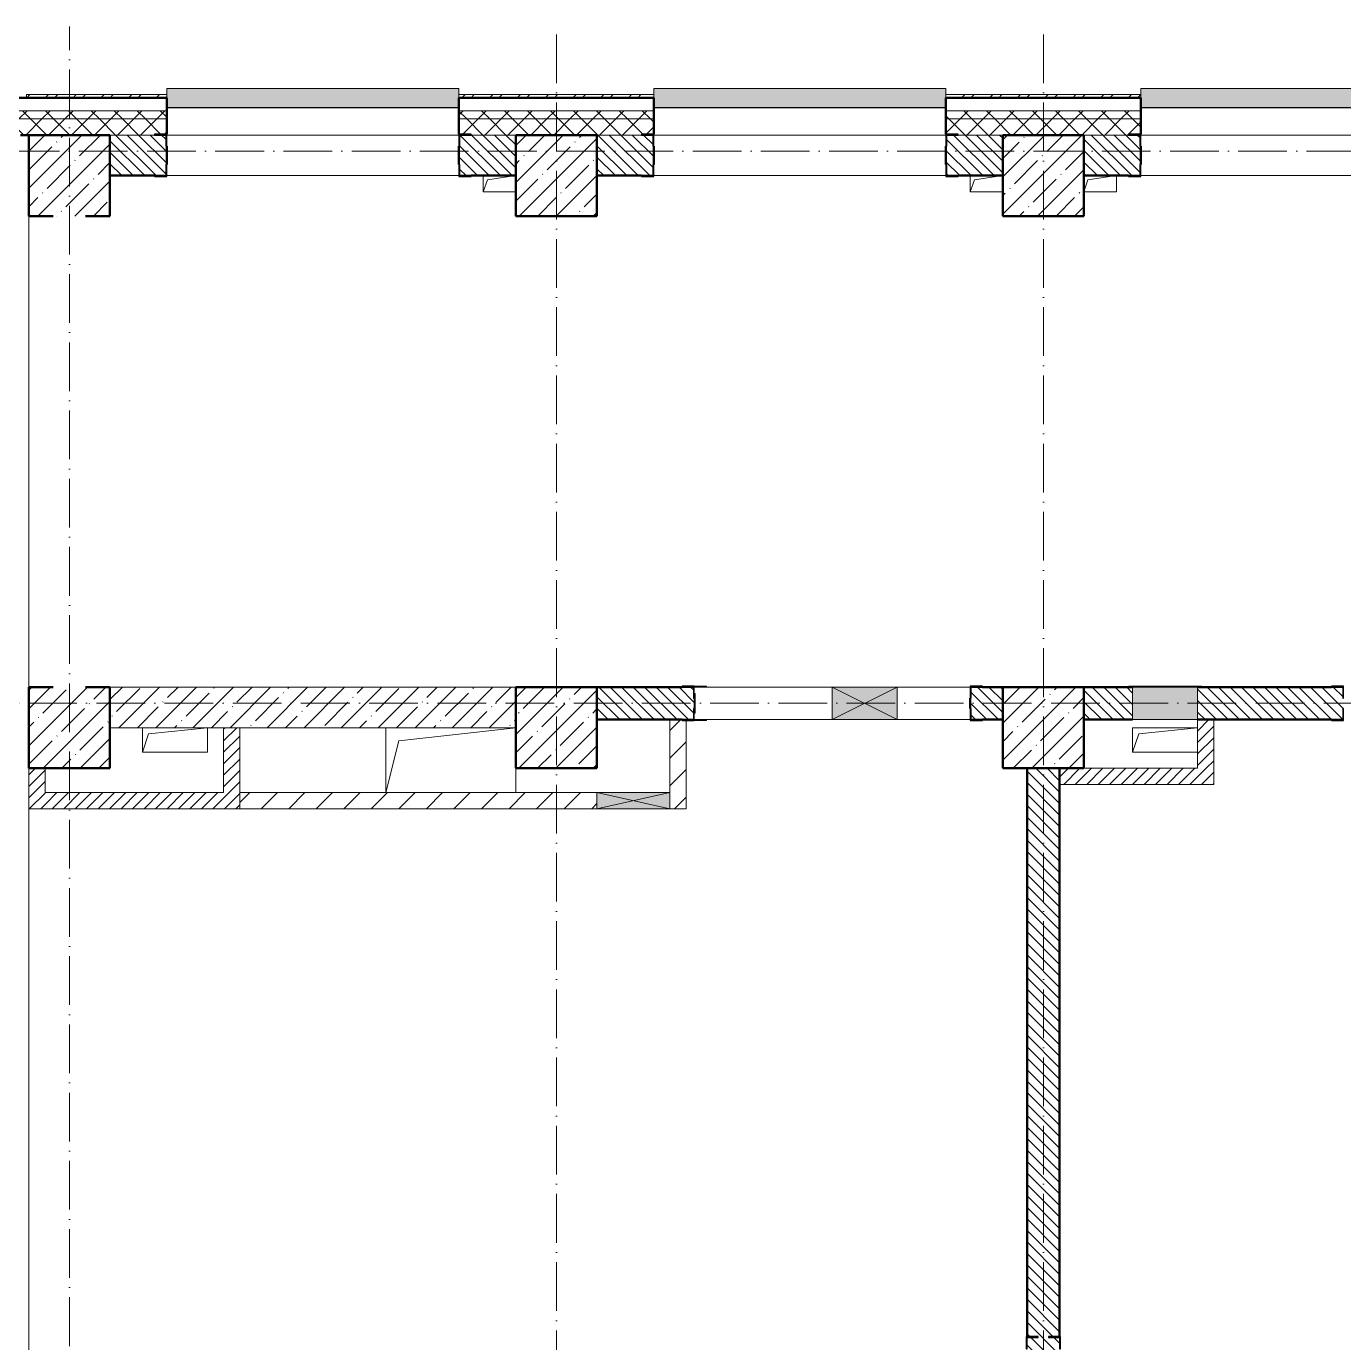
# Model space of a CAD drawing. Header units: millimetres. Extents: x -213536 to 1564669, y -45299 to 942238.
# Drawn here: x 22743 to 30858, y 461059 to 469166 of the extents above; entities that cross this region are included whole.
import ezdxf

# ---------------------------------------------------------------- set-up
doc = ezdxf.new("R2010")
doc.units = ezdxf.units.MM
doc.linetypes.add('50_200_ШТРИХ_1Т_ш5_п1_п1_', pattern=[700, 500, -100, 0, -100])
for name, color, linetype, lineweight in [('3.1) ЖБ окна 1.2 м', 102, 'Continuous', 30), ('A-DETL-GENF-OTLN', 7, 'Continuous', 9), ('A-FLOR-____-OTLN', 7, 'Continuous', 9), ('A-GENM-____-MCUT', 7, 'Continuous', 25), ('A-GENM-____-OTLN', 7, 'Continuous', 9), ('A-GENM-____-OTLN-1', 7, 'Continuous', 25), ('A-GLAZ-____-OTLN', 7, 'Continuous', 9), ('A-WALL-____-MCUT-1', 7, 'Continuous', 9), ('A-WALL-____-MCUT-2', 7, 'Continuous', 50), ('A-WALL-____-MCUT-3', 7, 'Continuous', 9), ('A-WALL-____-OTLN', 7, 'Continuous', 9), ('A-WALL-____-PATT-1', 7, 'Continuous', 9), ('A-WALL-FNSH-MCUT-1', 7, 'Continuous', 9), ('I-WALL-____-OTLN', 7, 'Continuous', 9), ('S-COLS-____-MCUT', 7, 'Continuous', 50), ('S-COLS-____-OTLN', 7, 'Continuous', 9), ('S-GRID-____-OTLN-1', 7, '50_200_ШТРИХ_1Т_ш5_п1_п1_', 9)]:
    doc.layers.add(name, color=color, linetype=linetype, lineweight=lineweight)
doc.layers.add('A-GLAZ-____-OTLN-1', color=7, linetype='Continuous', lineweight=9, true_color=0xc0c0c0)
pattern_1 = [(135, (-15591.663, 459015.94), (-35.35534, -35.35534), [])]
pattern_2 = [(45, (-15591.66, 459015.94), (-70.71068, 70.71068), []), (135, (-15591.66, 459015.94), (-70.71068, -70.71068), [])]
pattern_3 = [(45, (-15591.66, 459015.94), (-114.04925, 114.04925), []), (45, (-15477.61, 459015.94), (-114.04925, 114.04925), [201.612, -40.322, 3.353, -36.97])]
pattern_4 = [(45, (-15591.663, 459015.94), (-35.35534, 35.35534), [])]
pattern_5 = [(45, (-15591.66, 459015.94), (-84.8528, 84.8528), [])]

# ---------------------------------------------------------------- blocks, each defined once
blk = doc.blocks.new('BSC_Колонна _Прямоугольная - 500х500-V88-АР1_План отверстий 2 этажа в осях 1-64_А-ГГ')
at = {"layer": 'S-COLS-____-OTLN'}
h = blk.add_hatch(dxfattribs=at)
h.set_pattern_fill('FP_117', color=256, style=0, pattern_type=2)
h.set_pattern_definition([(45, (-38600, -5831.04), (-114.04925, 114.04925), []), (45, (-38485.95, -5831.04), (-114.04925, 114.04925), [201.613, -40.323, 3.353, -36.97])])
h.paths.add_polyline_path([(-250, -250), (250, -250), (250, 250), (-250, 250)], flags=0)
at = {"layer": 'S-COLS-____-MCUT'}
for p, q in [((-100, 250), (-250, 250)), ((-250, 250), (-250, -250)), ((250, 250), (100, 250)), ((250, -250), (250, 250)), ((-250, -250), (250, -250))]:
    blk.add_line(p, q, dxfattribs=at)
blk = doc.blocks.new('BSC_Колонна _Прямоугольная - 500х500-V90-АР1_План отверстий 2 этажа в осях 1-64_А-ГГ')
at = {"layer": 'S-COLS-____-OTLN'}
h = blk.add_hatch(dxfattribs=at)
h.set_pattern_fill('FP_119', color=256, style=0, pattern_type=2)
h.set_pattern_definition([(45, (-44600, -5831.04), (-114.04925, 114.04925), []), (45, (-44485.95, -5831.04), (-114.04925, 114.04925), [201.613, -40.323, 3.353, -36.97])])
h.paths.add_polyline_path([(-250, -250), (250, -250), (250, 250), (-250, 250)], flags=0)
at = {"layer": 'S-COLS-____-MCUT'}
for p, q in [((250, 250), (-250, 250)), ((-250, 250), (-250, -250)), ((250, -250), (250, 250)), ((-250, -250), (250, -250))]:
    blk.add_line(p, q, dxfattribs=at)
blk = doc.blocks.new('BSC_Колонна _Прямоугольная - 500х500-V132-АР1_План отверстий 2 этажа в осях 1-64_А-ГГ')
at = {"layer": 'S-COLS-____-OTLN'}
h = blk.add_hatch(dxfattribs=at)
h.set_pattern_fill('FP_162', color=256, style=0, pattern_type=2)
h.set_pattern_definition([(45, (-41600, -5831.04), (-114.04925, 114.04925), []), (45, (-41485.95, -5831.04), (-114.04925, 114.04925), [201.613, -40.323, 3.353, -36.97])])
h.paths.add_polyline_path([(-250, -250), (250, -250), (250, 250), (-250, 250)], flags=0)
at = {"layer": 'S-COLS-____-MCUT'}
for p, q in [((250, 250), (-250, 250)), ((-250, 250), (-250, -250)), ((250, -250), (250, 250)), ((-250, -250), (250, -250))]:
    blk.add_line(p, q, dxfattribs=at)
blk = doc.blocks.new('Фахверк_СКБ_Уголок - 250_2700-27497298-АР1_План отверстий 2 этажа в осях 1-64_А-ГГ')
at = {"layer": 'A-GENM-____-MCUT'}
for p, q in [((200, 181), (125, 181)), ((125, 181), (125, 106)), ((131, 106), (131, 175)), ((131, 175), (200, 175)), ((200, 175), (200, 181)), ((125, 106), (131, 106)), ((131, -6), (125, -6)), ((125, -6), (125, -81)), ((125, -81), (200, -81)), ((131, -75), (131, -6)), ((200, -75), (131, -75)), ((200, -81), (200, -75))]:
    blk.add_line(p, q, dxfattribs=at)
blk = doc.blocks.new('154_Стойка_СКБ_Уголок - СМ-2180_200-28268025-АР1_План отверстий 2 этажа в осях 1-64_А-ГГ')
at = {"layer": 'A-GENM-____-MCUT'}
for p, q in [((125, 156), (125, 81)), ((200, 156), (125, 156)), ((131, 81), (131, 150)), ((131, 150), (200, 150)), ((200, 150), (200, 156)), ((125, 81), (131, 81)), ((131, 19), (125, 19)), ((125, 19), (125, -56)), ((131, -50), (131, 19)), ((125, -56), (200, -56)), ((200, -50), (131, -50)), ((200, -56), (200, -50))]:
    blk.add_line(p, q, dxfattribs=at)
blk = doc.blocks.new('Фахверк_СКБ_Уголок - 200_3960-28268576-АР1_План отверстий 2 этажа в осях 1-64_А-ГГ')
at = {"layer": 'A-GENM-____-MCUT'}
for p, q in [((200, 156), (125, 156)), ((125, 156), (125, 81)), ((131, 81), (131, 150)), ((131, 150), (200, 150)), ((200, 150), (200, 156)), ((125, 81), (131, 81)), ((131, 19), (125, 19)), ((125, 19), (125, -56)), ((131, -50), (131, 19)), ((125, -56), (200, -56)), ((200, -50), (131, -50)), ((200, -56), (200, -50))]:
    blk.add_line(p, q, dxfattribs=at)
blk = doc.blocks.new('154_Стойка_СКБ_Уголок - СМ-2480_200-28346303-АР1_План отверстий 2 этажа в осях 1-64_А-ГГ')
at = {"layer": 'A-GENM-____-MCUT'}
for p, q in [((125, 156), (125, 81)), ((200, 156), (125, 156)), ((131, 81), (131, 150)), ((131, 150), (200, 150)), ((200, 150), (200, 156)), ((125, 81), (131, 81)), ((131, 19), (125, 19)), ((125, 19), (125, -56)), ((131, -50), (131, 19)), ((125, -56), (200, -56)), ((200, -50), (131, -50)), ((200, -56), (200, -50))]:
    blk.add_line(p, q, dxfattribs=at)
blk = doc.blocks.new('Стойка_Влож_Полоса боковая - Полоса-28213942-АР1_План отверстий 2 этажа в осях 1-64_А-ГГ')
at = {"layer": 'A-GENM-____-OTLN'}
for p, q in [((-5, 60), (0, 60)), ((-5, -60), (-5, 60)), ((0, 31), (0, -31)), ((0, -60), (-5, -60))]:
    blk.add_line(p, q, dxfattribs=at)
blk = doc.blocks.new('Стойка_Влож_Уголок_Опорный - Уголок-28213941-АР1_План отверстий 2 этажа в осях 1-64_А-ГГ')
at = {"layer": 'A-GENM-____-OTLN'}
for p, q in [((-212, -6), (-212, 0)), ((0, 0), (0, -6)), ((-212, -75), (-212, -6)), ((-212, -6), (-206, -6)), ((-212, -75), (-206, -75)), ((-6, -6), (0, -6)), ((-6, -75), (0, -75)), ((0, -6), (0, -75))]:
    blk.add_line(p, q, dxfattribs=at)
blk = doc.blocks.new('Фахверк_СКБ_Уголок - 200_3550-28267367-АР1_План отверстий 2 этажа в осях 1-64_А-ГГ')
at = {"layer": 'A-GENM-____-MCUT'}
for p, q in [((200, 156), (125, 156)), ((125, 156), (125, 81)), ((131, 81), (131, 150)), ((131, 150), (200, 150)), ((200, 150), (200, 156)), ((125, 81), (131, 81)), ((131, 19), (125, 19)), ((125, 19), (125, -56)), ((131, -50), (131, 19)), ((125, -56), (200, -56)), ((200, -50), (131, -50)), ((200, -56), (200, -50))]:
    blk.add_line(p, q, dxfattribs=at)
blk = doc.blocks.new('AR_Отверстие Ниша - Лючок-32403954-АР1_План отверстий 2 этажа в осях 1-64_А-ГГ')
at = {"layer": 'A-GLAZ-____-OTLN'}
blk.add_hatch(color=256, dxfattribs=at).paths.add_polyline_path([(-200, 100), (-200, -100), (200, -100), (200, 100)], flags=0)
for p, q in [((200, 100), (-200, 100)), ((-200, 100), (-200, -100)), ((200, -100), (200, 100)), ((-200, -100), (200, -100))]:
    blk.add_line(p, q, dxfattribs=at)
blk = doc.blocks.new('Л_Общий_Лючок - Лючок-29677405-АР1_План отверстий 2 этажа в осях 1-64_А-ГГ')
at = {"layer": 'A-GLAZ-____-OTLN-1'}
blk.add_hatch(color=256, dxfattribs=at).paths.add_polyline_path([(400, 0), (424, 0), (424, 6), (-24, 6), (-24, 0), (0, 0)], flags=0)
at = {"layer": 'A-GLAZ-____-OTLN'}
for p, q in [((424, 6), (-24, 6)), ((-24, 6), (-24, 0)), ((424, 6), (424, 0))]:
    blk.add_line(p, q, dxfattribs=at)
blk = doc.blocks.new('AR_Отверстие прямоугольное _в плите_ - AR_Отверстие прямоугольное _в плите_-30459225-АР1_План отверстий 2 этажа в осях 1-64_А-ГГ')
at = {"layer": 'A-GENM-____-OTLN'}
for p, q in [((-200, 75), (-200, -75)), ((-200, -75), (-162.5, 37.5)), ((-162.5, 37.5), (200, 75)), ((200, -75), (200, 75)), ((-200, -75), (200, -75))]:
    blk.add_line(p, q, dxfattribs=at)
blk = doc.blocks.new('AR_Отверстие прямоугольное _в плите_ - AR_Отверстие прямоугольное _в плите_-V155-АР1_План отверстий 2 этажа в осях 1-64_А-ГГ')
at = {"layer": 'A-GENM-____-OTLN'}
for p, q in [((200, 75), (-200, 75)), ((-200, 75), (-200, -75)), ((-200, -75), (-162.5, 37.5)), ((-162.5, 37.5), (200, 75)), ((-200, -75), (200, -75))]:
    blk.add_line(p, q, dxfattribs=at)
blk = doc.blocks.new('AR_Отверстие прямоугольное _в плите_ - AR_Отверстие прямоугольное _в плите_-V165-АР1_План отверстий 2 этажа в осях 1-64_А-ГГ')
at = {"layer": 'A-GENM-____-OTLN'}
for p, q in [((-100, 50), (-100, -50)), ((-100, -50), (-75, 25)), ((-75, 25), (100, 50)), ((-100, -50), (100, -50))]:
    blk.add_line(p, q, dxfattribs=at)
blk = doc.blocks.new('AR_Отверстие прямоугольное _в плите_ - AR_Отверстие прямоугольное _в плите_-V166-АР1_План отверстий 2 этажа в осях 1-64_А-ГГ')
at = {"layer": 'A-GENM-____-OTLN'}
for p, q in [((-100, -50), (-75, 25)), ((-75, 25), (100, 50)), ((100, -50), (100, 50)), ((-100, -50), (100, -50))]:
    blk.add_line(p, q, dxfattribs=at)
blk = doc.blocks.new('AR_Отверстие прямоугольное _в плите_ - AR_Отверстие прямоугольное _в плите_-30552658-АР1_План отверстий 2 этажа в осях 1-64_А-ГГ')
at = {"layer": 'A-GENM-____-OTLN'}
for p, q in [((-400, 200), (-400, -200)), ((-320, 120), (400, 200)), ((-400, -200), (-320, 120)), ((400, -200), (400, -50))]:
    blk.add_line(p, q, dxfattribs=at)
blk = doc.blocks.new('Отлив_СКБ - Отлив витража_120_НВФ-31885689-АР1_План отверстий 2 этажа в осях 1-64_А-ГГ')
at = {"layer": 'A-GLAZ-____-OTLN-1'}
for points in [[(1800, 2), (1800, 120), (0, 120), (0, 2), (1103.1, 2)], [(1103.1, 0), (1800, 0), (1800, 2), (0, 2), (0, 0)]]:
    blk.add_hatch(color=256, dxfattribs=at).paths.add_polyline_path(points, flags=0)
at = {"layer": 'A-GLAZ-____-OTLN'}
for p, q in [((0, 83), (0, 120)), ((1800, 120), (0, 120)), ((1800, 120), (1800, 83)), ((0, 2), (1800, 2)), ((1800, 0), (0, 0))]:
    blk.add_line(p, q, dxfattribs=at)
blk = doc.blocks.new('AR_Отверстие прямоугольное _в стене__БезПР - AR_Отверстие прямоугольное _в стене__БезПР-36428632-АР1_План отверстий 2 этажа в осях 1-64_А-ГГ')
at = {"layer": 'A-GLAZ-____-OTLN'}
blk.add_hatch(color=256, dxfattribs=at).paths.add_polyline_path([(-200, -100), (200, -100), (200, 100), (-200, 100)], flags=0)
at = {"layer": 'A-DETL-GENF-OTLN'}
for p, q in [((-200, -100), (-200, 100)), ((-200, 100), (200, 100)), ((200, 100), (-200, -100)), ((-200, 100), (200, -100)), ((200, 100), (-200, 100)), ((-200, 100), (-200, -100)), ((200, 100), (200, -100)), ((200, -100), (200, 100)), ((200, -100), (-200, -100)), ((-200, -100), (200, -100))]:
    blk.add_line(p, q, dxfattribs=at)
at = {"layer": 'A-GLAZ-____-OTLN'}
blk.add_line((200, 100), (-200, 100), dxfattribs=at)
blk = doc.blocks.new('AR_Отверстие прямоугольное _в стене__БезПР - AR_Отверстие прямоугольное _в стене__БезПР-36427692-АР1_План отверстий 2 этажа в осях 1-64_А-ГГ')
at = {"layer": 'A-GLAZ-____-OTLN'}
blk.add_hatch(color=256, dxfattribs=at).paths.add_polyline_path([(225, -50), (225, 50), (-225, 50), (-225, -50)], flags=0)
at = {"layer": 'A-DETL-GENF-OTLN'}
for p, q in [((-225, -50), (-225, 50)), ((-225, 50), (225, 50)), ((225, 50), (-225, -50)), ((-225, 50), (225, -50)), ((225, 50), (-225, 50)), ((-225, 50), (-225, -50)), ((225, 50), (225, -50)), ((225, -50), (225, 50)), ((225, -50), (-225, -50)), ((-225, -50), (225, -50))]:
    blk.add_line(p, q, dxfattribs=at)
at = {"layer": 'A-GLAZ-____-OTLN'}
blk.add_line((225, 50), (-225, 50), dxfattribs=at)
blk = doc.blocks.new('2этаж')
at = {"layer": 'S-GRID-____-OTLN-1', "color": 251, "ltscale": 0.6, "true_color": 0x636466}
for p, q in [((23008.3, 454737.3), (23008.3, 469166.5)), ((26008.3, 454533.3), (26008.3, 469166.5)), ((29008.3, 454533.3), (29008.3, 469166.5)), ((88482.7, 468397), (-20037.2, 468397)), ((74727.1, 464997), (-20260.4, 464997))]:
    blk.add_line(p, q, dxfattribs=at)

msp = doc.modelspace()

# ---------------------------------------------------------------- hatches: boundary and pattern name
at = {"layer": 'A-WALL-____-PATT-1'}
h = msp.add_hatch(dxfattribs=at)
h.set_pattern_fill('FP_3', color=256, style=0, pattern_type=2)
h.set_pattern_definition([(45, (-15591.66, 459015.94), (-85.53659, 85.53659), []), (45, (-15534.64, 459015.94), (-85.53659, 85.53659), [])])
h.paths.add_polyline_path([(56273.3, 468727), (56273.3, 468747), (52408.3, 468747), (52408.3, 468727), (55093.2, 468727)], flags=0)
h.paths.add_polyline_path([(50608.3, 468727), (50608.3, 468747), (49408.3, 468747), (49408.3, 468727), (49790.8, 468727)], flags=0)
h.paths.add_polyline_path([(47608.3, 468727), (47608.3, 468747), (46408.3, 468747), (46408.3, 468727), (47139.6, 468727)], flags=0)
h.paths.add_polyline_path([(43604.7, 468727), (44608.3, 468727), (44608.3, 468747), (43408.3, 468747), (43408.3, 468727)], flags=0)
h.paths.add_polyline_path([(40953.5, 468727), (41608.3, 468727), (41608.3, 468747), (40408.3, 468747), (40408.3, 468727)], flags=0)
h.paths.add_polyline_path([(38608.3, 468727), (38608.3, 468747), (37408.3, 468747), (37408.3, 468727), (37418.6, 468727)], flags=0)
h.paths.add_polyline_path([(35608.3, 468727), (35608.3, 468747), (34408.3, 468747), (34408.3, 468727), (34767.4, 468727)], flags=0)
h.paths.add_polyline_path([(29608.3, 468727), (29608.3, 468747), (28408.3, 468747), (28408.3, 468727), (28581.3, 468727)], flags=0)
h.paths.add_polyline_path([(31408.3, 468727), (32608.3, 468727), (32608.3, 468747), (31408.3, 468747)], flags=0)
h.paths.add_polyline_path([(25408.3, 468727), (26608.3, 468727), (26608.3, 468747), (25408.3, 468747)], flags=0)
h.paths.add_polyline_path([(22743.3, 468727), (23608.3, 468727), (23608.3, 468747), (22743.3, 468747)], flags=0)
h = msp.add_hatch(dxfattribs=at)
h.set_pattern_fill('FP_1', color=256, style=0, pattern_type=2)
h.set_pattern_definition(pattern_2)
h.paths.add_polyline_path([(58758.3, 468597), (58758.3, 468647), (52408.3, 468647), (52408.3, 468597), (58628.1, 468597)], flags=0)
h.paths.add_polyline_path([(49790.8, 468597), (50608.3, 468597), (50608.3, 468647), (49408.3, 468647), (49408.3, 468597)], flags=0)
h.paths.add_polyline_path([(47608.3, 468597), (47608.3, 468647), (46408.3, 468647), (46408.3, 468597), (47139.6, 468597)], flags=0)
h.paths.add_polyline_path([(44608.3, 468597), (44608.3, 468647), (43408.3, 468647), (43408.3, 468597), (44488.4, 468597)], flags=0)
h.paths.add_polyline_path([(41608.3, 468597), (41608.3, 468647), (40408.3, 468647), (40408.3, 468597), (40953.5, 468597)], flags=0)
h.paths.add_polyline_path([(37408.3, 468597), (38608.3, 468597), (38608.3, 468647), (37408.3, 468647)], flags=0)
h.paths.add_polyline_path([(34408.3, 468597), (35608.3, 468597), (35608.3, 468647), (34408.3, 468647)], flags=0)
h.paths.add_polyline_path([(32116.2, 468597), (32608.3, 468597), (32608.3, 468647), (31408.3, 468647), (31408.3, 468597)], flags=0)
h.paths.add_polyline_path([(29608.3, 468597), (29608.3, 468647), (28408.3, 468647), (28408.3, 468597), (28581.3, 468597)], flags=0)
h.paths.add_polyline_path([(26608.3, 468597), (26608.3, 468647), (25408.3, 468647), (25408.3, 468597), (25930.1, 468597)], flags=0)
h.paths.add_polyline_path([(22208.3, 468597), (23608.3, 468597), (23608.3, 468647), (22208.3, 468647)], flags=0)
h.paths.add_polyline_path([(20408.3, 468597), (20408.3, 468647), (19208.3, 468647), (19208.3, 468597), (19743.9, 468597)], flags=0)
h.paths.add_polyline_path([(11408.3, 468597), (11408.3, 468647), (8238.3, 468647), (8238.3, 468597), (9139.1, 468597)], flags=0)
h = msp.add_hatch(dxfattribs=at)
h.set_pattern_fill('FP_1', color=256, style=0, pattern_type=2)
h.set_pattern_definition(pattern_2)
h.paths.add_polyline_path([(58758.3, 468497), (58758.3, 468597), (52408.3, 468597), (52408.3, 468503), (52483.3, 468503), (52483.3, 468497), (58628.1, 468497)], flags=0)
h.paths.add_polyline_path([(49790.8, 468497), (50533.3, 468497), (50533.3, 468503), (50608.3, 468503), (50608.3, 468597), (49408.3, 468597), (49408.3, 468503), (49483.3, 468503), (49483.3, 468497)], flags=0)
h.paths.add_polyline_path([(47533.3, 468497), (47533.3, 468503), (47608.3, 468503), (47608.3, 468597), (46408.3, 468597), (46408.3, 468503), (46483.3, 468503), (46483.3, 468497), (47258.3, 468497)], flags=0)
h.paths.add_polyline_path([(43758.3, 468497), (44533.3, 468497), (44533.3, 468503), (44608.3, 468503), (44608.3, 468597), (43408.3, 468597), (43408.3, 468503), (43483.3, 468503), (43483.3, 468497), (43604.7, 468497)], flags=0)
h.paths.add_polyline_path([(40953.5, 468497), (41533.3, 468497), (41533.3, 468503), (41608.3, 468503), (41608.3, 468597), (40408.3, 468597), (40408.3, 468503), (40483.3, 468503), (40483.3, 468497)], flags=0)
h.paths.add_polyline_path([(38258.3, 468497), (38533.3, 468497), (38533.3, 468503), (38608.3, 468503), (38608.3, 468597), (37408.3, 468597), (37408.3, 468503), (37483.3, 468503), (37483.3, 468497), (37758.3, 468497)], flags=0)
h.paths.add_polyline_path([(35258.3, 468497), (35533.3, 468497), (35533.3, 468503), (35608.3, 468503), (35608.3, 468597), (34408.3, 468597), (34408.3, 468503), (34483.3, 468503), (34483.3, 468497), (34767.4, 468497)], flags=0)
h.paths.add_polyline_path([(32533.3, 468497), (32533.3, 468503), (32608.3, 468503), (32608.3, 468597), (31408.3, 468597), (31408.3, 468503), (31483.3, 468503), (31483.3, 468497), (32116.2, 468497)], flags=0)
h.paths.add_polyline_path([(29533.3, 468497), (29533.3, 468503), (29608.3, 468503), (29608.3, 468597), (28408.3, 468597), (28408.3, 468503), (28483.3, 468503), (28483.3, 468497), (29258.3, 468497)], flags=0)
h.paths.add_polyline_path([(25483.3, 468497), (26533.3, 468497), (26533.3, 468503), (26608.3, 468503), (26608.3, 468597), (25408.3, 468597), (25408.3, 468503), (25483.3, 468503)], flags=0)
h.paths.add_polyline_path([(23258.3, 468497), (23533.3, 468497), (23533.3, 468503), (23608.3, 468503), (23608.3, 468597), (22208.3, 468597), (22208.3, 468497), (22708.3, 468497)], flags=0)
h.paths.add_polyline_path([(19743.9, 468497), (20333.3, 468497), (20333.3, 468503), (20408.3, 468503), (20408.3, 468597), (19208.3, 468597), (19208.3, 468497), (19708.3, 468497)], flags=0)
h.paths.add_polyline_path([(11333.3, 468497), (11333.3, 468503), (11408.3, 468503), (11408.3, 468597), (8238.3, 468597), (8238.3, 468497), (10708.3, 468497)], flags=0)
h = msp.add_hatch(dxfattribs=at)
h.set_pattern_fill('FP_6', color=256, style=0, pattern_type=2)
h.set_pattern_definition(pattern_1)
h.paths.add_polyline_path([(25758.3, 468247), (25758.3, 468497), (25414.3, 468497), (25414.3, 468428), (25408.3, 468428), (25408.3, 468316), (25414.3, 468316), (25414.3, 468247), (25483.3, 468247)], flags=0)
h.paths.add_polyline_path([(23533.3, 468247), (23602.3, 468247), (23602.3, 468316), (23608.3, 468316), (23608.3, 468428), (23602.3, 468428), (23602.3, 468497), (23258.3, 468497), (23258.3, 468247), (23278.9, 468247)], flags=0)
h = msp.add_hatch(dxfattribs=at)
h.set_pattern_fill('FP_6', color=256, style=0, pattern_type=2)
h.set_pattern_definition(pattern_1)
h.paths.add_polyline_path([(28414.3, 468247), (28758.3, 468247), (28758.3, 468497), (28414.3, 468497), (28414.3, 468428), (28408.3, 468428), (28408.3, 468316), (28414.3, 468316), (28414.3, 468251.3)], flags=0)
h.paths.add_polyline_path([(26533.3, 468247), (26602.3, 468247), (26602.3, 468316), (26608.3, 468316), (26608.3, 468428), (26602.3, 468428), (26602.3, 468497), (26258.3, 468497), (26258.3, 468247)], flags=0)
h = msp.add_hatch(dxfattribs=at)
h.set_pattern_fill('FP_6', color=256, style=0, pattern_type=2)
h.set_pattern_definition(pattern_1)
h.paths.add_polyline_path([(34483.3, 468247), (34758.3, 468247), (34758.3, 468497), (34414.3, 468497), (34414.3, 468428), (34408.3, 468428), (34408.3, 468316), (34414.3, 468316), (34414.3, 468247)], flags=0)
h.paths.add_polyline_path([(31483.3, 468247), (32602.3, 468247), (32602.3, 468316), (32608.3, 468316), (32608.3, 468428), (32602.3, 468428), (32602.3, 468497), (31414.3, 468497), (31414.3, 468428), (31408.3, 468428), (31408.3, 468316), (31414.3, 468316), (31414.3, 468247)], flags=0)
h.paths.add_polyline_path([(29533.3, 468247), (29602.3, 468247), (29602.3, 468316), (29608.3, 468316), (29608.3, 468428), (29602.3, 468428), (29602.3, 468497), (29258.3, 468497), (29258.3, 468247)], flags=0)
h = msp.add_hatch(dxfattribs=at)
h.set_pattern_fill('FP_25', color=256, style=0, pattern_type=2)
h.set_pattern_definition(pattern_3)
h.paths.add_polyline_path([(25758.3, 464847), (25758.3, 465097), (23258.3, 465097), (23258.3, 464847), (23278.9, 464847)], flags=0)
h = msp.add_hatch(dxfattribs=at)
h.set_pattern_fill('FP_6', color=256, style=0, pattern_type=2)
h.set_pattern_definition(pattern_1)
h.paths.add_polyline_path([(28633.3, 464897), (28758.3, 464897), (28758.3, 465097), (28564.3, 465097), (28564.3, 465028), (28558.3, 465028), (28558.3, 464966), (28564.3, 464966), (28564.3, 464897), (28581.3, 464897)], flags=0)
h.paths.add_polyline_path([(26813.8, 464897), (26852.3, 464897), (26852.3, 464966), (26858.3, 464966), (26858.3, 465028), (26852.3, 465028), (26852.3, 465097), (26258.3, 465097), (26258.3, 464897), (26783.3, 464897)], flags=0)
h = msp.add_hatch(dxfattribs=at)
h.set_pattern_fill('FP_6', color=256, style=0, pattern_type=2)
h.set_pattern_definition(pattern_1)
h.paths.add_polyline_path([(33883.6, 464897), (34758.3, 464897), (34758.3, 465097), (32014.3, 465097), (32014.3, 465028), (32008.3, 465028), (32008.3, 464966), (32014.3, 464966), (32014.3, 464897), (32116.2, 464897)], flags=0)
h.paths.add_polyline_path([(29958.3, 464897), (30852.3, 464897), (30852.3, 464966), (30858.3, 464966), (30858.3, 465028), (30852.3, 465028), (30852.3, 465097), (29958.3, 465097), (29958.3, 464984.5)], flags=0)
h.paths.add_polyline_path([(29258.3, 464897), (29558.3, 464897), (29558.3, 465097), (29258.3, 465097)], flags=0)
h = msp.add_hatch(dxfattribs=at)
h.set_pattern_fill('FP_5', color=256, style=0, pattern_type=2)
h.set_pattern_definition(pattern_4)
h.paths.add_polyline_path([(24058.3, 464347), (24058.3, 464847), (23958.3, 464847), (23958.3, 464347)], flags=0)
h = msp.add_hatch(dxfattribs=at)
h.set_pattern_fill('FP_4', color=256, style=0, pattern_type=2)
h.set_pattern_definition(pattern_5)
h.paths.add_polyline_path([(26708.3, 464347), (26808.3, 464347), (26808.3, 464891), (26783.3, 464891), (26783.3, 464897), (26708.3, 464897), (26708.3, 464447)], flags=0)
h = msp.add_hatch(dxfattribs=at)
h.set_pattern_fill('FP_5', color=256, style=0, pattern_type=2)
h.set_pattern_definition(pattern_4)
h.paths.add_polyline_path([(30058.3, 464597), (30058.3, 464897), (29958.3, 464897), (29958.3, 464597)], flags=0)
h = msp.add_hatch(dxfattribs=at)
h.set_pattern_fill('FP_5', color=256, style=0, pattern_type=2)
h.set_pattern_definition(pattern_4)
h.paths.add_polyline_path([(22858.3, 464347), (22858.3, 464597), (22758.3, 464597), (22758.3, 464347)], flags=0)
h = msp.add_hatch(dxfattribs=at)
h.set_pattern_fill('FP_6', color=256, style=0, pattern_type=2)
h.set_pattern_definition(pattern_1)
h.paths.add_polyline_path([(28908.3, 457597), (29108.3, 457597), (29108.3, 461091), (29039.3, 461091), (29039.3, 461097), (29108.3, 461097), (29108.3, 464597), (28908.3, 464597), (28908.3, 461097), (28977.3, 461097), (28977.3, 461091), (28908.3, 461091), (28908.3, 458031.9)], flags=0)
h = msp.add_hatch(dxfattribs=at)
h.set_pattern_fill('FP_5', color=256, style=0, pattern_type=2)
h.set_pattern_definition(pattern_4)
h.paths.add_polyline_path([(29258.3, 464497), (30058.3, 464497), (30058.3, 464597), (29108.3, 464597), (29108.3, 464497)], flags=0)
h = msp.add_hatch(dxfattribs=at)
h.set_pattern_fill('FP_5', color=256, style=0, pattern_type=2)
h.set_pattern_definition(pattern_4)
h.paths.add_polyline_path([(23958.3, 464347), (23958.3, 464447), (22858.3, 464447), (22858.3, 464347), (23278.9, 464347)], flags=0)
h = msp.add_hatch(dxfattribs=at)
h.set_pattern_fill('FP_4', color=256, style=0, pattern_type=2)
h.set_pattern_definition(pattern_5)
h.paths.add_polyline_path([(24058.3, 464347), (26258.3, 464347), (26258.3, 464447), (24058.3, 464447)], flags=0)
at = {"layer": 'S-COLS-____-OTLN'}
h = msp.add_hatch(dxfattribs=at)
h.set_pattern_fill('FP_25', color=256, style=0, pattern_type=2)
h.set_pattern_definition(pattern_3)
h.paths.add_polyline_path([(22758.3, 467997), (23258.3, 467997), (23258.3, 468497), (22758.3, 468497), (22758.3, 468351.8)], flags=0)
h = msp.add_hatch(dxfattribs=at)
h.set_pattern_fill('FP_25', color=256, style=0, pattern_type=2)
h.set_pattern_definition(pattern_3)
h.paths.add_polyline_path([(25758.3, 467997), (26258.3, 467997), (26258.3, 468497), (25758.3, 468497), (25758.3, 468351.8)], flags=0)
h = msp.add_hatch(dxfattribs=at)
h.set_pattern_fill('FP_25', color=256, style=0, pattern_type=2)
h.set_pattern_definition(pattern_3)
h.paths.add_polyline_path([(28758.3, 467997), (29258.3, 467997), (29258.3, 468497), (28758.3, 468497), (28758.3, 468351.8)], flags=0)

# ---------------------------------------------------------------- linework, layer by layer
at = {"layer": 'A-FLOR-____-OTLN'}
for p, q in [((22758.3, 467997), (22758.3, 465097)), ((23458.3, 464697), (23458.3, 464847)), ((23858.3, 464847), (23858.3, 464697)), ((24958.3, 464447), (24958.3, 464847)), ((29558.3, 464847), (29958.3, 464847)), ((29558.3, 464697), (29558.3, 464847)), ((23858.3, 464697), (23458.3, 464697)), ((29958.3, 464697), (29558.3, 464697)), ((25758.3, 464597), (25758.3, 464447)), ((22758.3, 464347), (22758.3, 457597))]:
    msp.add_line(p, q, dxfattribs=at)
at = {"layer": 'A-WALL-____-MCUT-1'}
for p, q in [((25758.3, 465097), (23258.3, 465097)), ((23258.3, 464847), (25758.3, 464847))]:
    msp.add_line(p, q, dxfattribs=at)
at = {"layer": 'A-WALL-____-MCUT-2'}
for p, q in [((23608.3, 468727), (22208.3, 468727)), ((23608.3, 468503), (23608.3, 468727)), ((26608.3, 468727), (25408.3, 468727)), ((25408.3, 468727), (25408.3, 468503)), ((26608.3, 468503), (26608.3, 468727)), ((29608.3, 468727), (28408.3, 468727)), ((28408.3, 468727), (28408.3, 468503)), ((29608.3, 468503), (29608.3, 468727)), ((22708.3, 468497), (23258.3, 468497)), ((23258.3, 468497), (23258.3, 468247)), ((25758.3, 468497), (26258.3, 468497)), ((25758.3, 468247), (25758.3, 468497)), ((26258.3, 468497), (26258.3, 468247)), ((28758.3, 468497), (29258.3, 468497)), ((28758.3, 468247), (28758.3, 468497)), ((29258.3, 468497), (29258.3, 468247)), ((23608.3, 468316), (23608.3, 468428)), ((25408.3, 468428), (25408.3, 468316)), ((26608.3, 468316), (26608.3, 468428)), ((28408.3, 468428), (28408.3, 468316)), ((29608.3, 468316), (29608.3, 468428)), ((23258.3, 468247), (23533.3, 468247)), ((25483.3, 468247), (25758.3, 468247)), ((26258.3, 468247), (26533.3, 468247)), ((28483.3, 468247), (28758.3, 468247)), ((29258.3, 468247), (29533.3, 468247)), ((26783.3, 465097), (26258.3, 465097)), ((28758.3, 465097), (28633.3, 465097)), ((29558.3, 465097), (29258.3, 465097)), ((30783.3, 465097), (29958.3, 465097)), ((28558.3, 465028), (28558.3, 464966)), ((26258.3, 464897), (26783.3, 464897)), ((28633.3, 464897), (28758.3, 464897)), ((29258.3, 464897), (29558.3, 464897)), ((29958.3, 464897), (30783.3, 464897)), ((28908.3, 464597), (28908.3, 461097)), ((29108.3, 461097), (29108.3, 464597))]:
    msp.add_line(p, q, dxfattribs=at)
at = {"layer": 'A-WALL-____-MCUT-3'}
for p, q in [((23608.3, 468647), (22208.3, 468647)), ((26608.3, 468647), (25408.3, 468647)), ((29608.3, 468647), (28408.3, 468647)), ((23608.3, 468597), (22208.3, 468597)), ((26608.3, 468597), (25408.3, 468597)), ((29608.3, 468597), (28408.3, 468597)), ((23258.3, 468497), (23533.3, 468497)), ((25483.3, 468497), (25758.3, 468497)), ((26258.3, 468497), (26533.3, 468497)), ((28483.3, 468497), (28758.3, 468497)), ((29258.3, 468497), (29533.3, 468497))]:
    msp.add_line(p, q, dxfattribs=at)
at = {"layer": 'A-WALL-____-OTLN'}
for p, q in [((25408.3, 468497), (23608.3, 468497)), ((28408.3, 468497), (26608.3, 468497)), ((31408.3, 468497), (29608.3, 468497)), ((25408.3, 468247), (23608.3, 468247)), ((28408.3, 468247), (26608.3, 468247)), ((31408.3, 468247), (29608.3, 468247))]:
    msp.add_line(p, q, dxfattribs=at)
at = {"layer": 'A-WALL-FNSH-MCUT-1'}
for p, q in [((23608.3, 468747), (22743.3, 468747)), ((22743.3, 468747), (22743.3, 468727)), ((23608.3, 468727), (23608.3, 468747)), ((26608.3, 468747), (25408.3, 468747)), ((25408.3, 468747), (25408.3, 468727)), ((25408.3, 468727), (25408.3, 468727)), ((26608.3, 468727), (26608.3, 468747)), ((29608.3, 468747), (28408.3, 468747)), ((28408.3, 468747), (28408.3, 468727)), ((28408.3, 468727), (28408.3, 468727)), ((29608.3, 468727), (29608.3, 468747)), ((23958.3, 464847), (23958.3, 464447)), ((24058.3, 464847), (24058.3, 464347)), ((26708.3, 464897), (26708.3, 464447)), ((26808.3, 464347), (26808.3, 464891)), ((29958.3, 464897), (29958.3, 464897)), ((29958.3, 464897), (29958.3, 464597)), ((30058.3, 464497), (30058.3, 464897)), ((22758.3, 464597), (22758.3, 464347)), ((22858.3, 464447), (22858.3, 464597)), ((29108.3, 464597), (29108.3, 464597)), ((29958.3, 464597), (29258.3, 464597)), ((23958.3, 464447), (22858.3, 464447)), ((26258.3, 464447), (24058.3, 464447)), ((29108.3, 464497), (30058.3, 464497)), ((22758.3, 464347), (26258.3, 464347)), ((26708.3, 464347), (26808.3, 464347))]:
    msp.add_line(p, q, dxfattribs=at)
at = {"layer": 'I-WALL-____-OTLN'}
for p, q in [((26858.3, 465097), (27708.3, 465097)), ((28108.3, 465097), (28558.3, 465097)), ((27708.3, 464897), (26858.3, 464897)), ((28558.3, 464897), (28108.3, 464897))]:
    msp.add_line(p, q, dxfattribs=at)
at = {"layer": 'S-COLS-____-MCUT'}
for p, q in [((23258.3, 468497), (22758.3, 468497)), ((22758.3, 468497), (22758.3, 467997)), ((23258.3, 467997), (23258.3, 468497)), ((26258.3, 468497), (25758.3, 468497)), ((25758.3, 468497), (25758.3, 467997)), ((26258.3, 467997), (26258.3, 468497)), ((29258.3, 468497), (28758.3, 468497)), ((28758.3, 468497), (28758.3, 467997)), ((29258.3, 467997), (29258.3, 468497)), ((22758.3, 467997), (22908.3, 467997)), ((23108.3, 467997), (23258.3, 467997)), ((25758.3, 467997), (26258.3, 467997)), ((28758.3, 467997), (29258.3, 467997))]:
    msp.add_line(p, q, dxfattribs=at)

# ---------------------------------------------------------------- block references
at = {"layer": '3.1) ЖБ окна 1.2 м'}
msp.add_blockref('2этаж', (0, 0), dxfattribs=at)
at = {"layer": 'A-GENM-____-OTLN'}
for name, p in [('AR_Отверстие прямоугольное _в плите_ - AR_Отверстие прямоугольное _в плите_-V165-АР1_План отверстий 2 этажа в осях 1-64_А-ГГ', (25658.3, 468197)), ('AR_Отверстие прямоугольное _в плите_ - AR_Отверстие прямоугольное _в плите_-V165-АР1_План отверстий 2 этажа в осях 1-64_А-ГГ', (28658.3, 468197)), ('AR_Отверстие прямоугольное _в плите_ - AR_Отверстие прямоугольное _в плите_-V166-АР1_План отверстий 2 этажа в осях 1-64_А-ГГ', (29358.3, 468197)), ('AR_Отверстие прямоугольное _в плите_ - AR_Отверстие прямоугольное _в плите_-30459225-АР1_План отверстий 2 этажа в осях 1-64_А-ГГ', (23658.3, 464772)), ('AR_Отверстие прямоугольное _в плите_ - AR_Отверстие прямоугольное _в плите_-30552658-АР1_План отверстий 2 этажа в осях 1-64_А-ГГ', (25358.3, 464647)), ('AR_Отверстие прямоугольное _в плите_ - AR_Отверстие прямоугольное _в плите_-V155-АР1_План отверстий 2 этажа в осях 1-64_А-ГГ', (29758.3, 464772))]:
    msp.add_blockref(name, p, dxfattribs=at)
for name, p, rotation in [('Стойка_Влож_Уголок_Опорный - Уголок-28213941-АР1_План отверстий 2 этажа в осях 1-64_А-ГГ', (26858.3, 465103), 89.99999999999955), ('Стойка_Влож_Полоса боковая - Полоса-28213942-АР1_План отверстий 2 этажа в осях 1-64_А-ГГ', (26858.3, 464997), 180)]:
    msp.add_blockref(name, p, dxfattribs=dict(at, rotation=rotation))
at = {"layer": 'A-GENM-____-OTLN-1'}
for name, p, rotation in [('Фахверк_СКБ_Уголок - 250_2700-27497298-АР1_План отверстий 2 этажа в осях 1-64_А-ГГ', (23733.3, 468422), 180), ('Фахверк_СКБ_Уголок - 250_2700-27497298-АР1_План отверстий 2 этажа в осях 1-64_А-ГГ', (26733.3, 468422), 180), ('Фахверк_СКБ_Уголок - 250_2700-27497298-АР1_План отверстий 2 этажа в осях 1-64_А-ГГ', (29733.3, 468422), 180), ('154_Стойка_СКБ_Уголок - СМ-2480_200-28346303-АР1_План отверстий 2 этажа в осях 1-64_А-ГГ', (26983.3, 465047), 180), ('154_Стойка_СКБ_Уголок - СМ-2180_200-28268025-АР1_План отверстий 2 этажа в осях 1-64_А-ГГ', (30983.3, 465047), 180), ('Фахверк_СКБ_Уголок - 200_3550-28267367-АР1_План отверстий 2 этажа в осях 1-64_А-ГГ', (28958.3, 461222), 269.9999999999999)]:
    msp.add_blockref(name, p, dxfattribs=dict(at, rotation=rotation))
for name, p in [('Фахверк_СКБ_Уголок - 250_2700-27497298-АР1_План отверстий 2 этажа в осях 1-64_А-ГГ', (25283.3, 468322)), ('Фахверк_СКБ_Уголок - 250_2700-27497298-АР1_План отверстий 2 этажа в осях 1-64_А-ГГ', (28283.3, 468322)), ('Фахверк_СКБ_Уголок - 200_3960-28268576-АР1_План отверстий 2 этажа в осях 1-64_А-ГГ', (28433.3, 464947))]:
    msp.add_blockref(name, p, dxfattribs=at)
at = {"layer": 'A-GLAZ-____-OTLN'}
for name, p in [('Отлив_СКБ - Отлив витража_120_НВФ-31885689-АР1_План отверстий 2 этажа в осях 1-64_А-ГГ', (23608.3, 468664)), ('Отлив_СКБ - Отлив витража_120_НВФ-31885689-АР1_План отверстий 2 этажа в осях 1-64_А-ГГ', (26608.3, 468664)), ('Отлив_СКБ - Отлив витража_120_НВФ-31885689-АР1_План отверстий 2 этажа в осях 1-64_А-ГГ', (29608.3, 468664)), ('Л_Общий_Лючок - Лючок-29677405-АР1_План отверстий 2 этажа в осях 1-64_А-ГГ', (29558.3, 465097)), ('AR_Отверстие прямоугольное _в стене__БезПР - AR_Отверстие прямоугольное _в стене__БезПР-36427692-АР1_План отверстий 2 этажа в осях 1-64_А-ГГ', (26483.3, 464397))]:
    msp.add_blockref(name, p, dxfattribs=at)
at = {"layer": 'A-GLAZ-____-OTLN', "rotation": 180}
for name, p in [('AR_Отверстие прямоугольное _в стене__БезПР - AR_Отверстие прямоугольное _в стене__БезПР-36428632-АР1_План отверстий 2 этажа в осях 1-64_А-ГГ', (27908.3, 464997)), ('AR_Отверстие Ниша - Лючок-32403954-АР1_План отверстий 2 этажа в осях 1-64_А-ГГ', (29758.3, 464997))]:
    msp.add_blockref(name, p, dxfattribs=at)
at = {"layer": 'S-COLS-____-OTLN'}
for name, p in [('BSC_Колонна _Прямоугольная - 500х500-V88-АР1_План отверстий 2 этажа в осях 1-64_А-ГГ', (23008.3, 464847)), ('BSC_Колонна _Прямоугольная - 500х500-V132-АР1_План отверстий 2 этажа в осях 1-64_А-ГГ', (26008.3, 464847)), ('BSC_Колонна _Прямоугольная - 500х500-V90-АР1_План отверстий 2 этажа в осях 1-64_А-ГГ', (29008.3, 464847))]:
    msp.add_blockref(name, p, dxfattribs=at)

doc.saveas('drawing.dxf')
